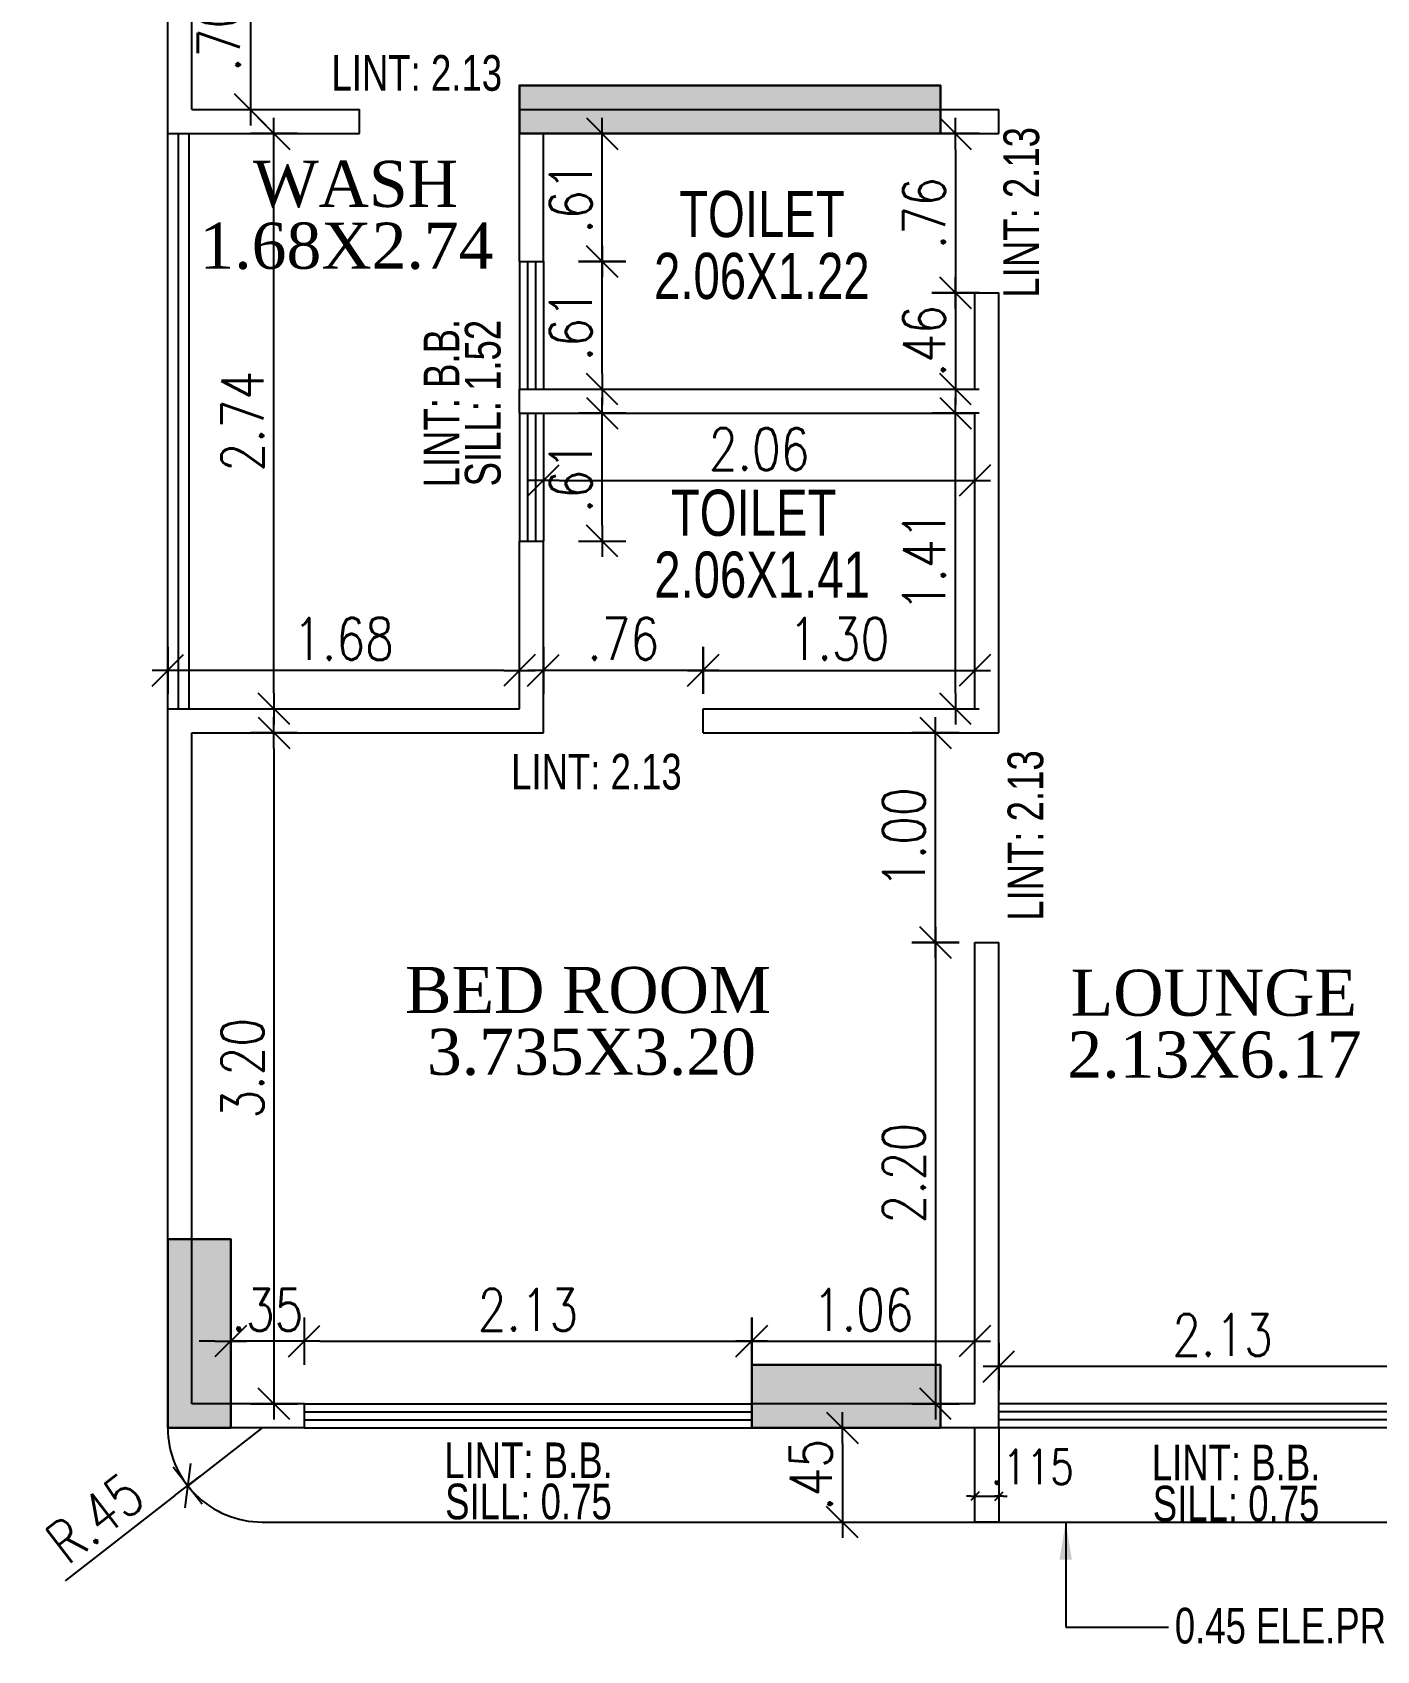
# Model space of a CAD drawing. Header units: inches. Extents: x 14331 to 14549, y 2557 to 2714.
# Drawn here: x 14397.78 to 14404.19, y 2578.43 to 2586.15 of the extents above; entities that cross this region are included whole.
import ezdxf
from ezdxf.enums import TextEntityAlignment as Align

# ---------------------------------------------------------------- set-up
doc = ezdxf.new("R2010")
doc.units = ezdxf.units.IN
doc.header["$LTSCALE"] = 0.25
doc.header["$MEASUREMENT"] = 0
doc.header["$PDMODE"] = 35
for name, color, linetype in [('dimension', 7, 'Continuous'), ('edges', 1, 'Continuous'), ('steel', 251, 'Continuous'), ('text-large', 7, 'Continuous'), ('wall', 7, 'Continuous'), ('windows', 96, 'Continuous'), ('WORK TEX', 6, 'Continuous'), ('WORKING DIM', 7, 'Continuous')]:
    doc.layers.add(name, color=color, linetype=linetype)
doc.layers.add('P-COL', color=7, linetype='Continuous', lineweight=30)
doc.layers.add('P-COLHAT', color=8, linetype='Continuous', lineweight=25)
doc.styles.add('ARIAL', font='TIMES_0.TTF')
doc.styles.add('ARL', font='swisscl_0.ttf')
doc.styles.add('romans', font='romans.shx', dxfattribs={"width": 0.8})
doc.dimstyles.new('121', dxfattribs={"dimscale": 0.1, "dimtxt": 1.65, "dimasz": 0.2, "dimexe": 0.03125, "dimexo": 0.25, "dimgap": 0.5, "dimtad": 1, "dimzin": 4, "dimdsep": 46, "dimtxsty": 'romans', "dimblk1": 'MINITICK', "dimblk2": 'MINITICK', "dimsah": 1, "dimcen": 1, "dimse1": 1, "dimse2": 1, "dimclrd": 252, "dimclre": 256, "dimclrt": 7, "dimadec": 3, "dimazin": 0, "dimtfac": 0.8, "dimtix": 1, "dimtmove": 2, "dimatfit": 3, "dimfxl": 0, "dimtolj": 1, "dimtzin": 3, "dimarcsym": 0})
doc.dimstyles.new('DFSGSG', dxfattribs={"dimtxt": 0.23, "dimasz": 0.18, "dimexe": 0.18, "dimexo": 0.0625, "dimgap": 0.09, "dimtad": 1, "dimzin": 0, "dimdsep": 46, "dimtxsty": 'ARIAL', "dimcen": 0.09, "dimse1": 1, "dimse2": 1, "dimaunit": 1, "dimadec": 0, "dimazin": 0, "dimtfac": 1, "dimtix": 1, "dimtofl": 0, "dimtmove": 0, "dimatfit": 3, "dimfxl": 0, "dimtolj": 1, "dimtzin": 0, "dimarcsym": 0})
doc.dimstyles.new('minitick-100', dxfattribs={"dimscale": 0.1, "dimtxt": 2, "dimasz": 0.75, "dimexe": 0.03125, "dimexo": 0.25, "dimgap": 0.5, "dimtad": 1, "dimzin": 4, "dimdsep": 46, "dimtxsty": 'romans', "dimblk1": 'MINITICK', "dimblk2": 'MINITICK', "dimsah": 1, "dimcen": 1, "dimse1": 1, "dimse2": 1, "dimclrd": 252, "dimclre": 256, "dimclrt": 256, "dimadec": 3, "dimazin": 0, "dimtfac": 0.8, "dimtix": 1, "dimtmove": 2, "dimatfit": 3, "dimfxl": 0, "dimtolj": 1, "dimtzin": 3, "dimarcsym": 0})

# ---------------------------------------------------------------- blocks, each defined once
blk = doc.blocks.new('BLC-A')
at = {"layer": 'P-COLHAT', "lineweight": 30}
for points in [[(6.3854, -3.3537), (6.3854, -3.1237), (8.3933, -3.1237), (8.3933, -3.3537)], [(5.0085, -9.5274), (4.7085, -9.5274), (4.7085, -8.6274), (5.0085, -8.6274)], [(7.4933, -9.5274), (7.4933, -9.2274), (8.3933, -9.2274), (8.3933, -9.5274)]]:
    blk.add_hatch(color=256, dxfattribs=at).paths.add_polyline_path(points)
at = {"layer": 'P-COL'}
for points in [[(6.3854, -3.3537), (6.3854, -3.1237), (8.3933, -3.1237), (8.3933, -3.3537)], [(5.0085, -9.5274), (4.7085, -9.5274), (4.7085, -8.6274), (5.0085, -8.6274)], [(7.4933, -9.5274), (7.4933, -9.2274), (8.3933, -9.2274), (8.3933, -9.5274)]]:
    blk.add_lwpolyline(points, close=True, dxfattribs=at)
blk = doc.blocks.new('MINITICK')
at = {"color": 7}
for p, q in [((0, -1.5), (0, 1.5)), ((1, 1), (-1, -1)), ((-1, 0), (1, 0))]:
    blk.add_line(p, q, dxfattribs=at)
blk = doc.blocks.new('*D259')
at = {"layer": 'Defpoints', "color": 0, "ltscale": 10, "transparency": 16777216}
for p in [(14398.5421, 2586.488), (14398.5421, 2585.7833), (14398.8215, 2585.7833)]:
    blk.add_point(p, dxfattribs=at)
at = {"layer": 'dimension', "color": 252, "lineweight": -2, "ltscale": 10, "transparency": 16777216}
blk.add_line((14398.8215, 2586.413), (14398.8215, 2585.8583), dxfattribs=at)
at = {"layer": 'dimension', "color": 252, "lineweight": -2, "ltscale": 10, "transparency": 16777216, "xscale": 0.07500000000000001, "yscale": 0.07500000000000001, "zscale": 0.07500000000000001}
for p, rotation in [((14398.8215, 2586.488), 90), ((14398.8215, 2585.7833), 270)]:
    blk.add_blockref('MINITICK', p, dxfattribs=dict(at, rotation=rotation))
at = {"layer": 'dimension', "ltscale": 10, "transparency": 16777216, "insert": (14398.6715, 2586.1356), "char_height": 0.2, "attachment_point": 5, "rotation": 90, "style": 'romans'}
blk.add_mtext('\\A1;.70', dxfattribs=at)
blk = doc.blocks.new('*D269')
at = {"layer": 'Defpoints', "color": 0, "ltscale": 10, "transparency": 16777216}
for p in [(14398.5421, 2586.3344), (14398.5421, 2585.7833), (14399.3424, 2585.7833)]:
    blk.add_point(p, dxfattribs=at)
at = {"layer": 'dimension', "color": 252, "lineweight": -2, "ltscale": 10, "transparency": 16777216}
blk.add_line((14399.2674, 2586.3344), (14398.6171, 2586.3344), dxfattribs=at)
at = {"layer": 'dimension', "color": 252, "lineweight": -2, "ltscale": 10, "transparency": 16777216, "xscale": 0.07500000000000001, "yscale": 0.07500000000000001, "zscale": 0.07500000000000001, "rotation": 180}
blk.add_blockref('MINITICK', (14398.5421, 2586.3344), dxfattribs=at)
at = {"layer": 'dimension', "color": 252, "lineweight": -2, "ltscale": 10, "transparency": 16777216, "xscale": 0.07500000000000001, "yscale": 0.07500000000000001, "zscale": 0.07500000000000001}
blk.add_blockref('MINITICK', (14399.3424, 2586.3344), dxfattribs=at)
at = {"layer": 'dimension', "ltscale": 10, "transparency": 16777216, "insert": (14398.9422, 2586.4844), "char_height": 0.2, "attachment_point": 5, "style": 'romans'}
blk.add_mtext('\\A1;.80', dxfattribs=at)
blk = doc.blocks.new('*D270')
at = {"layer": 'Defpoints', "color": 0, "ltscale": 10, "transparency": 16777216}
for p in [(14400.1046, 2586.3344), (14399.3424, 2585.669), (14400.1046, 2585.669)]:
    blk.add_point(p, dxfattribs=at)
at = {"layer": 'dimension', "color": 252, "lineweight": -2, "ltscale": 10, "transparency": 16777216}
blk.add_line((14399.4174, 2586.3344), (14400.0296, 2586.3344), dxfattribs=at)
at = {"layer": 'dimension', "color": 252, "lineweight": -2, "ltscale": 10, "transparency": 16777216, "xscale": 0.07500000000000001, "yscale": 0.07500000000000001, "zscale": 0.07500000000000001, "rotation": 180}
blk.add_blockref('MINITICK', (14399.3424, 2586.3344), dxfattribs=at)
at = {"layer": 'dimension', "color": 252, "lineweight": -2, "ltscale": 10, "transparency": 16777216, "xscale": 0.07500000000000001, "yscale": 0.07500000000000001, "zscale": 0.07500000000000001}
blk.add_blockref('MINITICK', (14400.1046, 2586.3344), dxfattribs=at)
at = {"layer": 'dimension', "ltscale": 10, "transparency": 16777216, "insert": (14399.7235, 2586.4844), "char_height": 0.2, "attachment_point": 5, "style": 'romans'}
blk.add_mtext('\\A1;.76', dxfattribs=at)
blk = doc.blocks.new('*D271')
at = {"layer": 'Defpoints', "color": 0, "ltscale": 10, "transparency": 16777216}
for p in [(14402.3912, 2586.3344), (14400.1046, 2585.784), (14402.3912, 2585.784)]:
    blk.add_point(p, dxfattribs=at)
at = {"layer": 'dimension', "color": 252, "lineweight": -2, "ltscale": 10, "transparency": 16777216}
blk.add_line((14400.1796, 2586.3344), (14402.3162, 2586.3344), dxfattribs=at)
at = {"layer": 'dimension', "color": 252, "lineweight": -2, "ltscale": 10, "transparency": 16777216, "xscale": 0.07500000000000001, "yscale": 0.07500000000000001, "zscale": 0.07500000000000001, "rotation": 180}
blk.add_blockref('MINITICK', (14400.1046, 2586.3344), dxfattribs=at)
at = {"layer": 'dimension', "color": 252, "lineweight": -2, "ltscale": 10, "transparency": 16777216, "xscale": 0.07500000000000001, "yscale": 0.07500000000000001, "zscale": 0.07500000000000001}
blk.add_blockref('MINITICK', (14402.3912, 2586.3344), dxfattribs=at)
at = {"layer": 'dimension', "ltscale": 10, "transparency": 16777216, "insert": (14401.2479, 2586.4844), "char_height": 0.2, "attachment_point": 5, "style": 'romans'}
blk.add_mtext('\\A1;2.29', dxfattribs=at)
blk = doc.blocks.new('*D272')
at = {"layer": 'Defpoints', "color": 0, "ltscale": 10, "transparency": 16777216}
for p in [(14398.4786, 2585.669), (14398.934, 2585.669), (14398.4786, 2582.9251)]:
    blk.add_point(p, dxfattribs=at)
at = {"layer": 'dimension', "color": 252, "lineweight": -2, "ltscale": 10, "transparency": 16777216}
blk.add_line((14398.934, 2583.0001), (14398.934, 2585.594), dxfattribs=at)
at = {"layer": 'dimension', "color": 252, "lineweight": -2, "ltscale": 10, "transparency": 16777216, "xscale": 0.07500000000000001, "yscale": 0.07500000000000001, "zscale": 0.07500000000000001}
for p, rotation in [((14398.934, 2585.669), 90), ((14398.934, 2582.9251), 270)]:
    blk.add_blockref('MINITICK', p, dxfattribs=dict(at, rotation=rotation))
at = {"layer": 'dimension', "ltscale": 10, "transparency": 16777216, "insert": (14398.784, 2584.297), "char_height": 0.2, "attachment_point": 5, "rotation": 90, "style": 'romans'}
blk.add_mtext('\\A1;2.74', dxfattribs=at)
blk = doc.blocks.new('*D273')
at = {"layer": 'Defpoints', "color": 0, "ltscale": 10, "transparency": 16777216}
for p in [(14398.4278, 2583.1084), (14398.4278, 2582.9251), (14400.1046, 2582.9251)]:
    blk.add_point(p, dxfattribs=at)
at = {"layer": 'dimension', "color": 252, "lineweight": -2, "ltscale": 10, "transparency": 16777216}
blk.add_line((14400.0296, 2583.1084), (14398.5028, 2583.1084), dxfattribs=at)
at = {"layer": 'dimension', "color": 252, "lineweight": -2, "ltscale": 10, "transparency": 16777216, "xscale": 0.07500000000000001, "yscale": 0.07500000000000001, "zscale": 0.07500000000000001, "rotation": 180}
blk.add_blockref('MINITICK', (14398.4278, 2583.1084), dxfattribs=at)
at = {"layer": 'dimension', "color": 252, "lineweight": -2, "ltscale": 10, "transparency": 16777216, "xscale": 0.07500000000000001, "yscale": 0.07500000000000001, "zscale": 0.07500000000000001}
blk.add_blockref('MINITICK', (14400.1046, 2583.1084), dxfattribs=at)
at = {"layer": 'dimension', "ltscale": 10, "transparency": 16777216, "insert": (14399.2662, 2583.2584), "char_height": 0.2, "attachment_point": 5, "style": 'romans'}
blk.add_mtext('\\A1;1.68', dxfattribs=at)
blk = doc.blocks.new('*D274')
at = {"layer": 'Defpoints', "color": 0, "ltscale": 10, "transparency": 16777216}
for p in [(14400.2189, 2585.669), (14400.4993, 2585.669), (14400.2189, 2585.0592)]:
    blk.add_point(p, dxfattribs=at)
at = {"layer": 'dimension', "color": 252, "lineweight": -2, "ltscale": 10, "transparency": 16777216}
blk.add_line((14400.4993, 2585.1342), (14400.4993, 2585.594), dxfattribs=at)
at = {"layer": 'dimension', "color": 252, "lineweight": -2, "ltscale": 10, "transparency": 16777216, "xscale": 0.07500000000000001, "yscale": 0.07500000000000001, "zscale": 0.07500000000000001}
for p, rotation in [((14400.4993, 2585.669), 90), ((14400.4993, 2585.0592), 270)]:
    blk.add_blockref('MINITICK', p, dxfattribs=dict(at, rotation=rotation))
at = {"layer": 'dimension', "ltscale": 10, "transparency": 16777216, "insert": (14400.3493, 2585.3641), "char_height": 0.2, "attachment_point": 5, "rotation": 90, "style": 'romans'}
blk.add_mtext('\\A1;.61', dxfattribs=at)
blk = doc.blocks.new('*D275')
at = {"layer": 'Defpoints', "color": 0, "ltscale": 10, "transparency": 16777216}
for p in [(14400.1808, 2585.0592), (14400.4993, 2585.0592), (14400.1808, 2584.4495)]:
    blk.add_point(p, dxfattribs=at)
at = {"layer": 'dimension', "color": 252, "lineweight": -2, "ltscale": 10, "transparency": 16777216}
blk.add_line((14400.4993, 2584.5245), (14400.4993, 2584.9842), dxfattribs=at)
at = {"layer": 'dimension', "color": 252, "lineweight": -2, "ltscale": 10, "transparency": 16777216, "xscale": 0.07500000000000001, "yscale": 0.07500000000000001, "zscale": 0.07500000000000001}
for p, rotation in [((14400.4993, 2585.0592), 90), ((14400.4993, 2584.4495), 270)]:
    blk.add_blockref('MINITICK', p, dxfattribs=dict(at, rotation=rotation))
at = {"layer": 'dimension', "ltscale": 10, "transparency": 16777216, "insert": (14400.3493, 2584.7544), "char_height": 0.2, "attachment_point": 5, "rotation": 90, "style": 'romans'}
blk.add_mtext('\\A1;.61', dxfattribs=at)
blk = doc.blocks.new('*D291')
at = {"layer": 'Defpoints', "color": 0, "ltscale": 10, "transparency": 16777216}
for p in [(14402.3912, 2579.7877), (14402.3912, 2579.6095), (14404.5253, 2579.6095)]:
    blk.add_point(p, dxfattribs=at)
at = {"layer": 'dimension', "color": 252, "lineweight": -2, "ltscale": 10, "transparency": 16777216}
blk.add_line((14404.4503, 2579.7877), (14402.4662, 2579.7877), dxfattribs=at)
at = {"layer": 'dimension', "color": 252, "lineweight": -2, "ltscale": 10, "transparency": 16777216, "xscale": 0.07500000000000001, "yscale": 0.07500000000000001, "zscale": 0.07500000000000001, "rotation": 180}
blk.add_blockref('MINITICK', (14402.3912, 2579.7877), dxfattribs=at)
at = {"layer": 'dimension', "color": 252, "lineweight": -2, "ltscale": 10, "transparency": 16777216, "xscale": 0.07500000000000001, "yscale": 0.07500000000000001, "zscale": 0.07500000000000001}
blk.add_blockref('MINITICK', (14404.5253, 2579.7877), dxfattribs=at)
at = {"layer": 'dimension', "ltscale": 10, "transparency": 16777216, "insert": (14403.4582, 2579.9377), "char_height": 0.2, "attachment_point": 5, "style": 'romans'}
blk.add_mtext('\\A1;2.13', dxfattribs=at)
blk = doc.blocks.new('*D292')
at = {"layer": 'Defpoints', "color": 0, "ltscale": 10, "transparency": 16777216}
for p in [(14402.2768, 2581.8099), (14402.0886, 2579.6095), (14402.2768, 2579.6095)]:
    blk.add_point(p, dxfattribs=at)
at = {"layer": 'dimension', "color": 252, "lineweight": -2, "ltscale": 10, "transparency": 16777216}
blk.add_line((14402.0886, 2581.7349), (14402.0886, 2579.6845), dxfattribs=at)
at = {"layer": 'dimension', "color": 252, "lineweight": -2, "ltscale": 10, "transparency": 16777216, "xscale": 0.07500000000000001, "yscale": 0.07500000000000001, "zscale": 0.07500000000000001}
for p, rotation in [((14402.0886, 2581.8099), 90), ((14402.0886, 2579.6095), 270)]:
    blk.add_blockref('MINITICK', p, dxfattribs=dict(at, rotation=rotation))
at = {"layer": 'dimension', "ltscale": 10, "transparency": 16777216, "insert": (14401.9386, 2580.7097), "char_height": 0.2, "attachment_point": 5, "rotation": 90, "style": 'romans'}
blk.add_mtext('\\A1;2.20', dxfattribs=at)
blk = doc.blocks.new('*D293')
at = {"layer": 'Defpoints', "color": 0, "ltscale": 10, "transparency": 16777216}
for p in [(14402.0886, 2582.8108), (14402.3912, 2582.8108), (14402.3912, 2581.8099)]:
    blk.add_point(p, dxfattribs=at)
at = {"layer": 'dimension', "color": 252, "lineweight": -2, "ltscale": 10, "transparency": 16777216}
blk.add_line((14402.0886, 2581.8849), (14402.0886, 2582.7358), dxfattribs=at)
at = {"layer": 'dimension', "color": 252, "lineweight": -2, "ltscale": 10, "transparency": 16777216, "xscale": 0.07500000000000001, "yscale": 0.07500000000000001, "zscale": 0.07500000000000001}
for p, rotation in [((14402.0886, 2582.8108), 90), ((14402.0886, 2581.8099), 270)]:
    blk.add_blockref('MINITICK', p, dxfattribs=dict(at, rotation=rotation))
at = {"layer": 'dimension', "ltscale": 10, "transparency": 16777216, "insert": (14401.9386, 2582.3103), "char_height": 0.2, "attachment_point": 5, "rotation": 90, "style": 'romans'}
blk.add_mtext('\\A1;1.00', dxfattribs=at)
blk = doc.blocks.new('*D294')
at = {"layer": 'Defpoints', "color": 0, "ltscale": 10, "transparency": 16777216}
for p in [(14401.2125, 2579.9078), (14399.0784, 2579.6095), (14401.2125, 2579.6095)]:
    blk.add_point(p, dxfattribs=at)
at = {"layer": 'dimension', "color": 252, "lineweight": -2, "ltscale": 10, "transparency": 16777216}
blk.add_line((14399.1534, 2579.9078), (14401.1375, 2579.9078), dxfattribs=at)
at = {"layer": 'dimension', "color": 252, "lineweight": -2, "ltscale": 10, "transparency": 16777216, "xscale": 0.07500000000000001, "yscale": 0.07500000000000001, "zscale": 0.07500000000000001, "rotation": 180}
blk.add_blockref('MINITICK', (14399.0784, 2579.9078), dxfattribs=at)
at = {"layer": 'dimension', "color": 252, "lineweight": -2, "ltscale": 10, "transparency": 16777216, "xscale": 0.07500000000000001, "yscale": 0.07500000000000001, "zscale": 0.07500000000000001}
blk.add_blockref('MINITICK', (14401.2125, 2579.9078), dxfattribs=at)
at = {"layer": 'dimension', "ltscale": 10, "transparency": 16777216, "insert": (14400.1454, 2580.0578), "char_height": 0.2, "attachment_point": 5, "style": 'romans'}
blk.add_mtext('\\A1;2.13', dxfattribs=at)
blk = doc.blocks.new('*D295')
at = {"layer": 'Defpoints', "color": 0, "ltscale": 10, "transparency": 16777216}
for p in [(14398.7278, 2579.9078), (14398.7278, 2579.6095), (14399.0784, 2579.6095)]:
    blk.add_point(p, dxfattribs=at)
at = {"layer": 'dimension', "color": 252, "lineweight": -2, "ltscale": 10, "transparency": 16777216}
for p, q in [((14398.6528, 2579.9078), (14398.5778, 2579.9078)), ((14399.0784, 2579.9078), (14398.7278, 2579.9078)), ((14399.1534, 2579.9078), (14399.2284, 2579.9078))]:
    blk.add_line(p, q, dxfattribs=at)
at = {"layer": 'dimension', "color": 252, "lineweight": -2, "ltscale": 10, "transparency": 16777216, "xscale": 0.07500000000000001, "yscale": 0.07500000000000001, "zscale": 0.07500000000000001}
blk.add_blockref('MINITICK', (14398.7278, 2579.9078), dxfattribs=at)
at = {"layer": 'dimension', "color": 252, "lineweight": -2, "ltscale": 10, "transparency": 16777216, "xscale": 0.07500000000000001, "yscale": 0.07500000000000001, "zscale": 0.07500000000000001, "rotation": 180}
blk.add_blockref('MINITICK', (14399.0784, 2579.9078), dxfattribs=at)
at = {"layer": 'dimension', "ltscale": 10, "transparency": 16777216, "insert": (14398.9031, 2580.0578), "char_height": 0.2, "attachment_point": 5, "style": 'romans'}
blk.add_mtext('\\A1;.35', dxfattribs=at)
blk = doc.blocks.new('*D296')
at = {"layer": 'Defpoints', "color": 0, "ltscale": 10, "transparency": 16777216}
for p in [(14402.2768, 2579.9078), (14401.2125, 2579.7322), (14402.2768, 2579.7322)]:
    blk.add_point(p, dxfattribs=at)
at = {"layer": 'dimension', "color": 252, "lineweight": -2, "ltscale": 10, "transparency": 16777216}
blk.add_line((14401.2875, 2579.9078), (14402.2018, 2579.9078), dxfattribs=at)
at = {"layer": 'dimension', "color": 252, "lineweight": -2, "ltscale": 10, "transparency": 16777216, "xscale": 0.07500000000000001, "yscale": 0.07500000000000001, "zscale": 0.07500000000000001, "rotation": 180}
blk.add_blockref('MINITICK', (14401.2125, 2579.9078), dxfattribs=at)
at = {"layer": 'dimension', "color": 252, "lineweight": -2, "ltscale": 10, "transparency": 16777216, "xscale": 0.07500000000000001, "yscale": 0.07500000000000001, "zscale": 0.07500000000000001}
blk.add_blockref('MINITICK', (14402.2768, 2579.9078), dxfattribs=at)
at = {"layer": 'dimension', "ltscale": 10, "transparency": 16777216, "insert": (14401.7447, 2580.0578), "char_height": 0.2, "attachment_point": 5, "style": 'romans'}
blk.add_mtext('\\A1;1.06', dxfattribs=at)
blk = doc.blocks.new('*D297')
at = {"layer": 'Defpoints', "color": 0, "ltscale": 10, "transparency": 16777216}
for p in [(14399.0933, 2582.8108), (14398.934, 2579.6095), (14399.0784, 2579.6095)]:
    blk.add_point(p, dxfattribs=at)
at = {"layer": 'dimension', "color": 252, "lineweight": -2, "ltscale": 10, "transparency": 16777216}
blk.add_line((14398.934, 2582.7358), (14398.934, 2579.6845), dxfattribs=at)
at = {"layer": 'dimension', "color": 252, "lineweight": -2, "ltscale": 10, "transparency": 16777216, "xscale": 0.07500000000000001, "yscale": 0.07500000000000001, "zscale": 0.07500000000000001}
for p, rotation in [((14398.934, 2582.8108), 90), ((14398.934, 2579.6095), 270)]:
    blk.add_blockref('MINITICK', p, dxfattribs=dict(at, rotation=rotation))
at = {"layer": 'dimension', "ltscale": 10, "transparency": 16777216, "insert": (14398.784, 2581.2101), "char_height": 0.2, "attachment_point": 5, "rotation": 90, "style": 'romans'}
blk.add_mtext('\\A1;3.20', dxfattribs=at)
blk = doc.blocks.new('*D298')
at = {"layer": 'Defpoints', "color": 0, "ltscale": 10, "transparency": 16777216}
for p in [(14400.2189, 2584.3351), (14400.4993, 2584.3351), (14400.2189, 2583.7254)]:
    blk.add_point(p, dxfattribs=at)
at = {"layer": 'dimension', "color": 252, "lineweight": -2, "ltscale": 10, "transparency": 16777216}
blk.add_line((14400.4993, 2583.8004), (14400.4993, 2584.2601), dxfattribs=at)
at = {"layer": 'dimension', "color": 252, "lineweight": -2, "ltscale": 10, "transparency": 16777216, "xscale": 0.07500000000000001, "yscale": 0.07500000000000001, "zscale": 0.07500000000000001}
for p, rotation in [((14400.4993, 2584.3351), 90), ((14400.4993, 2583.7254), 270)]:
    blk.add_blockref('MINITICK', p, dxfattribs=dict(at, rotation=rotation))
at = {"layer": 'dimension', "ltscale": 10, "transparency": 16777216, "insert": (14400.3493, 2584.0303), "char_height": 0.2, "attachment_point": 5, "rotation": 90, "style": 'romans'}
blk.add_mtext('\\A1;.61', dxfattribs=at)
blk = doc.blocks.new('*D299')
at = {"layer": 'Defpoints', "color": 0, "ltscale": 10, "transparency": 16777216}
for p in [(14400.2189, 2584.3351), (14402.2768, 2584.3351), (14402.2768, 2584.0142)]:
    blk.add_point(p, dxfattribs=at)
at = {"layer": 'dimension', "color": 252, "lineweight": -2, "ltscale": 10, "transparency": 16777216}
blk.add_line((14400.2939, 2584.0142), (14402.2018, 2584.0142), dxfattribs=at)
at = {"layer": 'dimension', "color": 252, "lineweight": -2, "ltscale": 10, "transparency": 16777216, "xscale": 0.07500000000000001, "yscale": 0.07500000000000001, "zscale": 0.07500000000000001, "rotation": 180}
blk.add_blockref('MINITICK', (14400.2189, 2584.0142), dxfattribs=at)
at = {"layer": 'dimension', "color": 252, "lineweight": -2, "ltscale": 10, "transparency": 16777216, "xscale": 0.07500000000000001, "yscale": 0.07500000000000001, "zscale": 0.07500000000000001}
blk.add_blockref('MINITICK', (14402.2768, 2584.0142), dxfattribs=at)
at = {"layer": 'dimension', "ltscale": 10, "transparency": 16777216, "insert": (14401.2479, 2584.1642), "char_height": 0.2, "attachment_point": 5, "style": 'romans'}
blk.add_mtext('\\A1;2.06', dxfattribs=at)
blk = doc.blocks.new('*D300')
at = {"layer": 'Defpoints', "color": 0, "ltscale": 10, "transparency": 16777216}
for p in [(14402.2768, 2583.1084), (14400.9811, 2582.9251), (14402.2768, 2582.9251)]:
    blk.add_point(p, dxfattribs=at)
at = {"layer": 'dimension', "color": 252, "lineweight": -2, "ltscale": 10, "transparency": 16777216}
blk.add_line((14401.0561, 2583.1084), (14402.2018, 2583.1084), dxfattribs=at)
at = {"layer": 'dimension', "color": 252, "lineweight": -2, "ltscale": 10, "transparency": 16777216, "xscale": 0.07500000000000001, "yscale": 0.07500000000000001, "zscale": 0.07500000000000001, "rotation": 180}
blk.add_blockref('MINITICK', (14400.9811, 2583.1084), dxfattribs=at)
at = {"layer": 'dimension', "color": 252, "lineweight": -2, "ltscale": 10, "transparency": 16777216, "xscale": 0.07500000000000001, "yscale": 0.07500000000000001, "zscale": 0.07500000000000001}
blk.add_blockref('MINITICK', (14402.2768, 2583.1084), dxfattribs=at)
at = {"layer": 'dimension', "ltscale": 10, "transparency": 16777216, "insert": (14401.629, 2583.2584), "char_height": 0.2, "attachment_point": 5, "style": 'romans'}
blk.add_mtext('\\A1;1.30', dxfattribs=at)
blk = doc.blocks.new('*D301')
at = {"layer": 'Defpoints', "color": 0, "ltscale": 10, "transparency": 16777216}
for p in [(14400.2189, 2583.1084), (14400.2189, 2582.8108), (14400.9811, 2582.8108)]:
    blk.add_point(p, dxfattribs=at)
at = {"layer": 'dimension', "color": 252, "lineweight": -2, "ltscale": 10, "transparency": 16777216}
blk.add_line((14400.9061, 2583.1084), (14400.2939, 2583.1084), dxfattribs=at)
at = {"layer": 'dimension', "color": 252, "lineweight": -2, "ltscale": 10, "transparency": 16777216, "xscale": 0.07500000000000001, "yscale": 0.07500000000000001, "zscale": 0.07500000000000001, "rotation": 180}
blk.add_blockref('MINITICK', (14400.2189, 2583.1084), dxfattribs=at)
at = {"layer": 'dimension', "color": 252, "lineweight": -2, "ltscale": 10, "transparency": 16777216, "xscale": 0.07500000000000001, "yscale": 0.07500000000000001, "zscale": 0.07500000000000001}
blk.add_blockref('MINITICK', (14400.9811, 2583.1084), dxfattribs=at)
at = {"layer": 'dimension', "ltscale": 10, "transparency": 16777216, "insert": (14400.6, 2583.2584), "char_height": 0.2, "attachment_point": 5, "style": 'romans'}
blk.add_mtext('\\A1;.76', dxfattribs=at)
blk = doc.blocks.new('*D302')
at = {"layer": 'Defpoints', "color": 0, "ltscale": 10, "transparency": 16777216}
for p in [(14402.1846, 2584.3351), (14402.2768, 2584.3351), (14402.2768, 2582.9251)]:
    blk.add_point(p, dxfattribs=at)
at = {"layer": 'dimension', "color": 252, "lineweight": -2, "ltscale": 10, "transparency": 16777216}
blk.add_line((14402.1846, 2583.0001), (14402.1846, 2584.2601), dxfattribs=at)
at = {"layer": 'dimension', "color": 252, "lineweight": -2, "ltscale": 10, "transparency": 16777216, "xscale": 0.07500000000000001, "yscale": 0.07500000000000001, "zscale": 0.07500000000000001}
for p, rotation in [((14402.1846, 2584.3351), 90), ((14402.1846, 2582.9251), 270)]:
    blk.add_blockref('MINITICK', p, dxfattribs=dict(at, rotation=rotation))
at = {"layer": 'dimension', "ltscale": 10, "transparency": 16777216, "insert": (14402.0346, 2583.6301), "char_height": 0.2, "attachment_point": 5, "rotation": 90, "style": 'romans'}
blk.add_mtext('\\A1;1.41', dxfattribs=at)
blk = doc.blocks.new('*D313')
at = {"layer": 'Defpoints', "color": 0, "ltscale": 10, "transparency": 16777216}
for p in [(14401.4928, 2579.4952), (14401.4928, 2579.0452), (14401.6448, 2579.0452)]:
    blk.add_point(p, dxfattribs=at)
at = {"layer": 'dimension', "color": 252, "lineweight": -2, "ltscale": 10, "transparency": 16777216}
blk.add_line((14401.6448, 2579.4202), (14401.6448, 2579.1202), dxfattribs=at)
at = {"layer": 'dimension', "color": 252, "lineweight": -2, "ltscale": 10, "transparency": 16777216, "xscale": 0.07500000000000001, "yscale": 0.07500000000000001, "zscale": 0.07500000000000001}
for p, rotation in [((14401.6448, 2579.4952), 90), ((14401.6448, 2579.0452), 270)]:
    blk.add_blockref('MINITICK', p, dxfattribs=dict(at, rotation=rotation))
at = {"layer": 'dimension', "ltscale": 10, "transparency": 16777216, "insert": (14401.4948, 2579.2702), "char_height": 0.2, "attachment_point": 5, "rotation": 90, "style": 'romans'}
blk.add_mtext('\\A1;.45', dxfattribs=at)
blk = doc.blocks.new('*D343')
at = {"layer": 'Defpoints', "color": 0, "ltscale": 10, "transparency": 16777216}
for p in [(14398.8778, 2579.4952), (14398.5227, 2579.2188)]:
    blk.add_point(p, dxfattribs=at)
at = {"layer": 'dimension', "color": 252, "lineweight": -2, "ltscale": 10, "transparency": 16777216}
for p, q in [((14398.8778, 2579.4952), (14398.5227, 2579.2188)), ((14397.9407, 2578.7656), (14398.4635, 2579.1727))]:
    blk.add_line(p, q, dxfattribs=at)
at = {"layer": 'dimension', "color": 252, "lineweight": -2, "ltscale": 10, "transparency": 16777216, "xscale": 0.07500000000000001, "yscale": 0.07500000000000001, "zscale": 0.07500000000000001, "rotation": 37.90367422662992}
blk.add_blockref('MINITICK', (14398.5227, 2579.2188), dxfattribs=at)
at = {"layer": 'dimension', "ltscale": 10, "transparency": 16777216, "insert": (14398.0804, 2579.0645), "char_height": 0.2, "attachment_point": 5, "rotation": 37.90367, "style": 'romans'}
blk.add_mtext('\\A1;R.45', dxfattribs=at)
blk = doc.blocks.new('*D677')
at = {"layer": 'Defpoints', "color": 0, "transparency": 16777216}
for p in [(14402.2768, 2579.1452), (14402.3912, 2579.1688), (14402.3912, 2579.1452)]:
    blk.add_point(p, dxfattribs=at)
at = {"layer": 'WORKING DIM', "color": 252, "lineweight": -2, "transparency": 16777216}
for p, q in [((14402.2568, 2579.1688), (14402.2368, 2579.1688)), ((14402.2768, 2579.1688), (14402.3912, 2579.1688)), ((14402.4112, 2579.1688), (14402.4312, 2579.1688))]:
    blk.add_line(p, q, dxfattribs=at)
at = {"layer": 'WORKING DIM', "color": 252, "lineweight": -2, "transparency": 16777216, "xscale": 0.02, "yscale": 0.02, "zscale": 0.02}
blk.add_blockref('MINITICK', (14402.2768, 2579.1688), dxfattribs=at)
at = {"layer": 'WORKING DIM', "color": 252, "lineweight": -2, "transparency": 16777216, "xscale": 0.02, "yscale": 0.02, "zscale": 0.02, "rotation": 180}
blk.add_blockref('MINITICK', (14402.3912, 2579.1688), dxfattribs=at)
at = {"layer": 'WORKING DIM', "color": 7, "transparency": 16777216, "insert": (14402.5508, 2579.3088), "char_height": 0.165, "attachment_point": 5, "style": 'romans'}
blk.add_mtext('\\A1;.115', dxfattribs=at)
blk = doc.blocks.new('*D2026')
at = {"layer": 'Defpoints', "color": 0, "ltscale": 10, "transparency": 16777216}
for p in [(14402.2768, 2584.909), (14402.1846, 2584.4495), (14402.2768, 2584.4495)]:
    blk.add_point(p, dxfattribs=at)
at = {"layer": 'dimension', "color": 252, "lineweight": -2, "ltscale": 10, "transparency": 16777216}
blk.add_line((14402.1846, 2584.834), (14402.1846, 2584.5245), dxfattribs=at)
at = {"layer": 'dimension', "color": 252, "lineweight": -2, "ltscale": 10, "transparency": 16777216, "xscale": 0.07500000000000001, "yscale": 0.07500000000000001, "zscale": 0.07500000000000001}
for p, rotation in [((14402.1846, 2584.909), 90), ((14402.1846, 2584.4495), 270)]:
    blk.add_blockref('MINITICK', p, dxfattribs=dict(at, rotation=rotation))
at = {"layer": 'dimension', "ltscale": 10, "transparency": 16777216, "insert": (14402.0346, 2584.6792), "char_height": 0.2, "attachment_point": 5, "rotation": 90, "style": 'romans'}
blk.add_mtext('\\A1;.46', dxfattribs=at)
blk = doc.blocks.new('*D2027')
at = {"layer": 'Defpoints', "color": 0, "ltscale": 10, "transparency": 16777216}
for p in [(14402.3253, 2585.669), (14402.1846, 2584.909), (14402.334, 2584.909)]:
    blk.add_point(p, dxfattribs=at)
at = {"layer": 'dimension', "color": 252, "lineweight": -2, "ltscale": 10, "transparency": 16777216}
blk.add_line((14402.1846, 2585.594), (14402.1846, 2584.984), dxfattribs=at)
at = {"layer": 'dimension', "color": 252, "lineweight": -2, "ltscale": 10, "transparency": 16777216, "xscale": 0.07500000000000001, "yscale": 0.07500000000000001, "zscale": 0.07500000000000001}
for p, rotation in [((14402.1846, 2585.669), 90), ((14402.1846, 2584.909), 270)]:
    blk.add_blockref('MINITICK', p, dxfattribs=dict(at, rotation=rotation))
at = {"layer": 'dimension', "ltscale": 10, "transparency": 16777216, "insert": (14402.0346, 2585.289), "char_height": 0.2, "attachment_point": 5, "rotation": 90, "style": 'romans'}
blk.add_mtext('\\A1;.76', dxfattribs=at)

msp = doc.modelspace()

# ---------------------------------------------------------------- linework, layer by layer
at = {"layer": 'edges', "ltscale": 0.4}
msp.add_lwpolyline([(14398.4278, 2579.4952, 0.414214), (14398.8778, 2579.0452), (14408.4125, 2579.0452, 0.414214), (14408.8625, 2579.4952), (14408.8625, 2592.155, 0.414214), (14408.4125, 2592.605)], format="xyb", dxfattribs=at)
msp.add_lwpolyline([(14402.3912, 2579.4952), (14402.3912, 2579.0452), (14402.2768, 2579.0452), (14402.2768, 2579.4952)], dxfattribs=at)
at = {"layer": 'steel', "color": 34}
msp.add_line((14398.4278, 2582.9251), (14398.4278, 2585.669), dxfattribs=at)
at = {"layer": 'steel'}
for p, q in [((14398.4786, 2582.9251), (14398.4786, 2585.669)), ((14398.5294, 2582.9251), (14398.5294, 2585.669))]:
    msp.add_line(p, q, dxfattribs=at)
at = {"layer": 'wall'}
for p, q in [((14398.4278, 2585.669), (14398.4278, 2586.488)), ((14398.5421, 2585.7833), (14398.5421, 2586.488)), ((14398.5421, 2585.7833), (14399.3424, 2585.7833)), ((14399.3424, 2585.669), (14399.3424, 2585.7833)), ((14400.1046, 2585.0592), (14400.1046, 2585.7833)), ((14400.1046, 2585.7833), (14402.3912, 2585.7833)), ((14402.3912, 2585.669), (14402.3912, 2585.7833)), ((14398.4278, 2585.669), (14398.5421, 2585.669)), ((14398.5421, 2585.669), (14399.3424, 2585.669)), ((14400.2189, 2585.0592), (14400.2189, 2585.669)), ((14400.2189, 2585.669), (14402.3912, 2585.669)), ((14400.1046, 2585.0592), (14400.2189, 2585.0592)), ((14402.2768, 2584.4495), (14402.2768, 2584.909)), ((14402.2768, 2584.909), (14402.3912, 2584.909)), ((14402.3912, 2584.4495), (14402.3912, 2584.909)), ((14400.1046, 2584.3351), (14400.1046, 2584.4495)), ((14400.1046, 2584.4495), (14402.2768, 2584.4495)), ((14402.3912, 2582.8108), (14402.3912, 2584.4495)), ((14400.1046, 2584.3351), (14402.2768, 2584.3351)), ((14402.2768, 2582.9251), (14402.2768, 2584.3351)), ((14400.1046, 2582.9251), (14400.1046, 2583.7254)), ((14400.1046, 2583.7254), (14400.2189, 2583.7254)), ((14400.2189, 2582.8108), (14400.2189, 2583.7254)), ((14398.4278, 2579.4952), (14398.4278, 2582.9251)), ((14398.4278, 2582.9251), (14400.1046, 2582.9251)), ((14400.9811, 2582.8108), (14400.9811, 2582.9251)), ((14400.9811, 2582.9251), (14402.2768, 2582.9251)), ((14398.5421, 2579.6095), (14398.5421, 2582.8108)), ((14398.5421, 2582.8108), (14400.2189, 2582.8108)), ((14400.9811, 2582.8108), (14402.3912, 2582.8108)), ((14402.2768, 2579.6095), (14402.2768, 2581.8099)), ((14402.2768, 2581.8099), (14402.3912, 2581.8099)), ((14402.3912, 2579.4952), (14402.3912, 2581.8099)), ((14399.0784, 2579.6095), (14398.5421, 2579.6095)), ((14399.0784, 2579.6095), (14399.0784, 2579.4952)), ((14402.2768, 2579.6095), (14401.2125, 2579.6095)), ((14401.2125, 2579.6095), (14401.2125, 2579.4952)), ((14399.0784, 2579.4952), (14398.4278, 2579.4952)), ((14398.4278, 2579.4952), (14398.4278, 2579.4952)), ((14402.3912, 2579.4952), (14401.2125, 2579.4952))]:
    msp.add_line(p, q, dxfattribs=at)
at = {"layer": 'windows'}
for p, q in [((14400.1046, 2585.0592), (14400.1046, 2584.4495)), ((14400.1427, 2585.0592), (14400.1427, 2584.4495)), ((14400.1808, 2585.0592), (14400.1808, 2584.4495)), ((14400.2189, 2585.0592), (14400.2189, 2584.4495)), ((14400.1046, 2584.3351), (14400.1046, 2583.7254)), ((14400.1427, 2584.3351), (14400.1427, 2583.7254)), ((14400.1808, 2584.3351), (14400.1808, 2583.7254)), ((14400.2189, 2584.3351), (14400.2189, 2583.7254)), ((14399.0784, 2579.6095), (14401.2125, 2579.6095)), ((14399.0784, 2579.5714), (14401.2125, 2579.5714)), ((14404.5253, 2579.6095), (14402.3912, 2579.6095)), ((14404.5253, 2579.5714), (14402.3912, 2579.5714)), ((14399.0784, 2579.5333), (14401.2125, 2579.5333)), ((14399.0784, 2579.4952), (14401.2125, 2579.4952)), ((14404.5253, 2579.5333), (14402.3912, 2579.5333)), ((14404.5253, 2579.4952), (14402.3912, 2579.4952))]:
    msp.add_line(p, q, dxfattribs=at)

# ---------------------------------------------------------------- block references
at = {"layer": 'P-COLHAT'}
msp.add_blockref('BLC-A', (14393.7192, 2589.0226), dxfattribs=at)

# ---------------------------------------------------------------- texts
at = {"layer": 'text-large'}
for s, style, p in [('WASH', 'ARIAL', (14399.3228, 2585.4296)), ('TOILET', 'ARL', (14401.2611, 2585.2853)), ('1.68X2.74', 'ARIAL', (14399.2799, 2585.1345)), ('2.06X1.22', 'ARL', (14401.261, 2584.9902)), ('TOILET', 'ARL', (14401.2216, 2583.8602)), ('2.06X1.41', 'ARL', (14401.2618, 2583.5651)), ('BED ROOM', 'ARIAL', (14400.4318, 2581.584)), ('LOUNGE', 'ARIAL', (14403.4164, 2581.5706)), ('3.735X3.20', 'ARIAL', (14400.4484, 2581.2889)), ('2.13X6.17', 'ARIAL', (14403.4197, 2581.2756))]:
    msp.add_text(s, height=0.22, dxfattribs=dict(at, style=style)).set_placement(p, align=Align.MIDDLE_CENTER)
at = {"layer": 'WORK TEX', "style": 'ARL'}
for s, p in [('LINT: 2.13', (14399.6151, 2585.9586)), ('LINT: 2.13', (14400.472, 2582.6251)), ('LINT: B.B.', (14400.1478, 2579.3398)), ('LINT: B.B.', (14403.5225, 2579.3298)), ('SILL: 0.75', (14400.1478, 2579.1433)), ('SILL: 0.75', (14403.5225, 2579.1333)), ('0.45 ELE.PROJ. @ B.B.', (14404.1712, 2578.551))]:
    msp.add_text(s, height=0.17, dxfattribs=at).set_placement(p, align=Align.MIDDLE_CENTER)
for s, p in [('LINT: 2.13', (14402.4982, 2585.2935)), ('LINT: B.B.', (14399.7332, 2584.3833)), ('SILL: 1.52', (14399.9297, 2584.3833)), ('LINT: 2.13', (14402.5179, 2582.3204))]:
    msp.add_text(s, height=0.17, rotation=90, dxfattribs=at).set_placement(p, align=Align.MIDDLE_CENTER)

# ---------------------------------------------------------------- dimensions: what is measured, and where the dimension line sits
at = {"layer": 'dimension', "ltscale": 10}
for base, p1, p2, picture, middle in [((14398.5421, 2586.3344), (14399.3424, 2585.7833), (14398.5421, 2585.7833), '*D269', (14398.9422, 2586.4844)), ((14400.1046, 2586.3344), (14399.3424, 2585.669), (14400.1046, 2585.669), '*D270', (14399.7235, 2586.4844)), ((14402.3912, 2586.3344), (14400.1046, 2585.784), (14402.3912, 2585.784), '*D271', (14401.2479, 2586.4844)), ((14402.2768, 2584.0142), (14400.2189, 2584.3351), (14402.2768, 2584.3351), '*D299', (14401.2479, 2584.1642)), ((14398.4278, 2583.1084), (14400.1046, 2582.9251), (14398.4278, 2582.9251), '*D273', (14399.2662, 2583.2584)), ((14400.2189, 2583.1084), (14400.9811, 2582.8108), (14400.2189, 2582.8108), '*D301', (14400.6, 2583.2584)), ((14402.2768, 2583.1084), (14400.9811, 2582.9251), (14402.2768, 2582.9251), '*D300', (14401.629, 2583.2584)), ((14398.7278, 2579.9078), (14399.0784, 2579.6095), (14398.7278, 2579.6095), '*D295', (14398.9031, 2580.0578)), ((14401.2125, 2579.9078), (14399.0784, 2579.6095), (14401.2125, 2579.6095), '*D294', (14400.1454, 2580.0578)), ((14402.2768, 2579.9078), (14401.2125, 2579.7322), (14402.2768, 2579.7322), '*D296', (14401.7447, 2580.0578)), ((14402.3912, 2579.7877), (14404.5253, 2579.6095), (14402.3912, 2579.6095), '*D291', (14403.4582, 2579.9377))]:
    dim = msp.add_linear_dim(base=base, p1=p1, p2=p2, dimstyle='minitick-100', dxfattribs=at)
    dim.commit()
    dim.dimension.update_dxf_attribs({"geometry": picture, "text_midpoint": middle})
for base, p1, p2, picture, middle in [((14398.8215, 2585.7833), (14398.5421, 2586.488), (14398.5421, 2585.7833), '*D259', (14398.6715, 2586.1356)), ((14398.934, 2585.669), (14398.4786, 2582.9251), (14398.4786, 2585.669), '*D272', (14398.784, 2584.297)), ((14400.4993, 2585.669), (14400.2189, 2585.0592), (14400.2189, 2585.669), '*D274', (14400.3493, 2585.3641)), ((14402.1846, 2584.909), (14402.3253, 2585.669), (14402.334, 2584.909), '*D2027', (14402.0346, 2585.289)), ((14400.4993, 2585.0592), (14400.1808, 2584.4495), (14400.1808, 2585.0592), '*D275', (14400.3493, 2584.7544)), ((14402.1846, 2584.4495), (14402.2768, 2584.909), (14402.2768, 2584.4495), '*D2026', (14402.0346, 2584.6792)), ((14400.4993, 2584.3351), (14400.2189, 2583.7254), (14400.2189, 2584.3351), '*D298', (14400.3493, 2584.0303)), ((14402.1846, 2584.3351), (14402.2768, 2582.9251), (14402.2768, 2584.3351), '*D302', (14402.0346, 2583.6301)), ((14398.934, 2579.6095), (14399.0933, 2582.8108), (14399.0784, 2579.6095), '*D297', (14398.784, 2581.2101)), ((14402.0886, 2582.8108), (14402.3912, 2581.8099), (14402.3912, 2582.8108), '*D293', (14401.9386, 2582.3103)), ((14402.0886, 2579.6095), (14402.2768, 2581.8099), (14402.2768, 2579.6095), '*D292', (14401.9386, 2580.7097)), ((14401.6448, 2579.0452), (14401.4928, 2579.4952), (14401.4928, 2579.0452), '*D313', (14401.4948, 2579.2702))]:
    dim = msp.add_linear_dim(base=base, p1=p1, p2=p2, angle=90, dimstyle='minitick-100', dxfattribs=at)
    dim.commit()
    dim.dimension.update_dxf_attribs({"geometry": picture, "text_midpoint": middle})
dim = msp.add_radius_dim(center=(14398.8778, 2579.4952), mpoint=(14398.5227, 2579.2188), dimstyle='minitick-100', dxfattribs=at)
dim.commit()
dim.dimension.update_dxf_attribs({"geometry": '*D343', "text_midpoint": (14398.0804, 2579.0645)})
at = {"layer": 'WORKING DIM'}
dim = msp.add_linear_dim(base=(14402.3912, 2579.1688), p1=(14402.2768, 2579.1452), p2=(14402.3912, 2579.1452), text='.115', dimstyle='121', override={"dimfxl": 0.18, "dimfxlon": 1}, dxfattribs=at)
dim.commit()
dim.dimension.update_dxf_attribs({"geometry": '*D677', "text_midpoint": (14402.5508, 2579.3088), "dimtype": 160})

# ---------------------------------------------------------------- leaders
at = {"layer": 'wall'}
msp.add_leader([(14402.71, 2579.0452), (14402.71, 2578.543), (14403.2008, 2578.543)], dimstyle='DFSGSG', override={"dimgap": 0.09, "dimtad": 0, "dimarcsym": 1}, dxfattribs=at)

doc.saveas('drawing.dxf')
